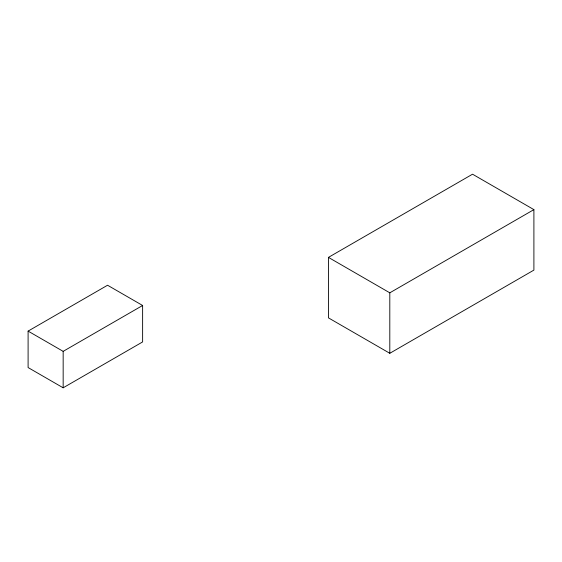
<?xml version="1.0" encoding="UTF-8"?>
<svg xmlns="http://www.w3.org/2000/svg" width="562" height="562" viewBox="0 0 562 562"><rect width="100%" height="100%" fill="white"/><g stroke="black" fill="none" stroke-linecap="round" stroke-linejoin="round"><path stroke-width="0.84" d="M28.1 331.109L107.553 285.236L142.622 305.482L142.622 341.928L63.162 387.801L28.1 367.555L28.1 331.109L63.162 351.355L142.622 305.482M328.44 257.389L472.537 174.199L533.9 209.626L533.9 270.104L389.803 353.294L328.44 317.867L328.44 257.389L389.803 292.823L533.9 209.626M389.803 292.823L389.803 353.294M63.162 351.355L63.162 387.801"/></g></svg>
